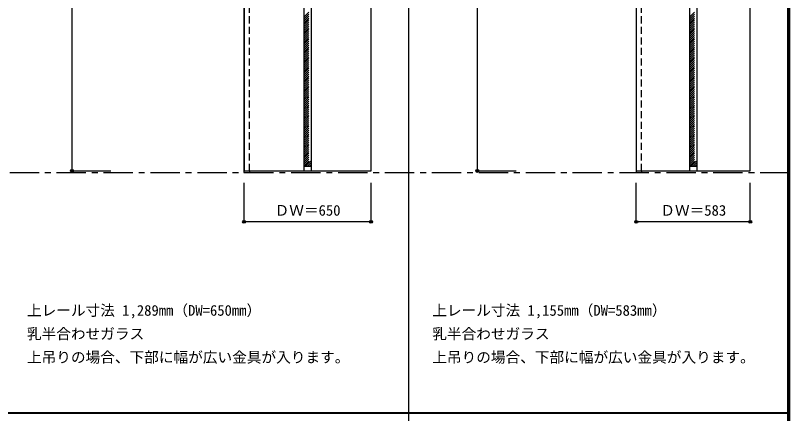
# Model space of a CAD drawing. Units: millimetres, scale not verified. Extents: x -6000 to 5700, y -4307 to 4260.
# Drawn here: x 1739 to 5700, y 186 to 2225 of the extents above; entities that cross this region are included whole.
import ezdxf
from ezdxf.enums import TextEntityAlignment as Align

# ---------------------------------------------------------------- set-up
doc = ezdxf.new("R2010")
doc.units = ezdxf.units.MM
doc.header["$LTSCALE"] = 30
doc.header["$PDMODE"] = 32
doc.header["$PDSIZE"] = 15
doc.linetypes.add('CHAIN1', pattern=[8, 5, -1, 1, -1])
doc.linetypes.add('DASHED1', pattern=[1.8, 1.2, -0.6])
for name, color, linetype in [('0-1_通り芯', 7, 'CHAIN1'), ('0-2_扉', 3, 'Continuous'), ('0-3_仕上げ', 3, 'Continuous'), ('0-4_枠', 3, 'Continuous'), ('0-A_文字', 7, 'Continuous'), ('0-B_寸法', 4, 'Continuous'), ('0-C_ハッチ', 4, 'DASHED1'), ('F-1_枠', 6, 'Continuous')]:
    doc.layers.add(name, color=color, linetype=linetype)
doc.styles.add('ＭＳ ゴシック', font='')
doc.styles.get('ＭＳ ゴシック').set_extended_font_data('MS Gothic')

msp = doc.modelspace()

# ---------------------------------------------------------------- linework, layer by layer
at = {"layer": '0-1_通り芯'}
msp.add_line((-5490, 1420), (5690, 1420), dxfattribs=at)
at = {"layer": '0-2_扉'}
for p, q in [((2909, 3412), (2909, 1429)), ((3559, 1429), (3559, 3412)), ((4916, 3412), (4916, 1429)), ((5499, 1429), (5499, 3412)), ((2909, 1429), (3559, 1429)), ((4916, 1429), (5499, 1429))]:
    msp.add_line(p, q, dxfattribs=at)
at = {"layer": '0-3_仕上げ'}
for p, q in [((3215, 3412), (3215, 1429)), ((3253, 3412), (3253, 1429)), ((5188.5, 3412), (5188.5, 1429)), ((5226.5, 3412), (5226.5, 1429))]:
    msp.add_line(p, q, dxfattribs=at)
at = {"layer": '0-3_仕上げ', "color": 7}
for p, q in [((3215, 1453), (3253, 1453)), ((5188.5, 1453), (5226.5, 1453))]:
    msp.add_line(p, q, dxfattribs=at)
at = {"layer": '0-4_枠'}
for p, q in [((2908, 3417), (2908, 1420)), ((4915, 3417), (4915, 1420)), ((2936, 1429), (2936, 1420)), ((4943, 1429), (4943, 1420)), ((2908, 1420), (2936, 1420)), ((4915, 1420), (4943, 1420))]:
    msp.add_line(p, q, dxfattribs=at)
at = {"layer": '0-4_枠', "color": 4, "linetype": 'DASHED1'}
for p, q in [((2936, 1429), (2936, 3412)), ((4943, 1429), (4943, 3412))]:
    msp.add_line(p, q, dxfattribs=at)
at = {"layer": '0-B_寸法'}
for p, q in [((2028, 3412), (2028, 1429)), ((4102, 3412), (4102, 1429)), ((2028, 1429), (2228, 1429)), ((4102, 1429), (4302, 1429)), ((2909, 1168), (2909, 1368)), ((3559, 1168), (3559, 1368)), ((4916, 1168), (4916, 1368)), ((5499, 1168), (5499, 1368)), ((3559, 1168), (2909, 1168)), ((5499, 1168), (4916, 1168))]:
    msp.add_line(p, q, dxfattribs=at)
at = {"layer": '0-B_寸法', "color": 7}
for p in [(2028, 1429), (4102, 1429), (2909, 1168), (3559, 1168), (4916, 1168), (5499, 1168)]:
    msp.add_point(p, dxfattribs=at)
at = {"layer": '0-C_ハッチ'}
for p, q in [((3215, 2216.26), (3253, 2254.26)), ((3215, 2206.36), (3253, 2244.36)), ((3215, 2196.46), (3253, 2234.46)), ((3215, 2186.56), (3253, 2224.56)), ((5188.5, 2216.26), (5226.5, 2254.26)), ((5188.5, 2206.36), (5226.5, 2244.36)), ((5188.5, 2196.46), (5226.5, 2234.46)), ((5188.5, 2186.56), (5226.5, 2224.56)), ((3215, 2176.66), (3253, 2214.66)), ((3215, 2166.76), (3253, 2204.76)), ((3215, 2156.86), (3253, 2194.86)), ((3215, 2146.96), (3253, 2184.96)), ((5188.5, 2176.66), (5226.5, 2214.66)), ((5188.5, 2166.76), (5226.5, 2204.76)), ((5188.5, 2156.86), (5226.5, 2194.86)), ((5188.5, 2146.96), (5226.5, 2184.96)), ((3215, 2137.06), (3253, 2175.06)), ((3215, 2127.16), (3253, 2165.16)), ((3215, 2117.26), (3253, 2155.26)), ((3215, 2107.37), (3253, 2145.37)), ((5188.5, 2137.06), (5226.5, 2175.06)), ((5188.5, 2127.16), (5226.5, 2165.16)), ((5188.5, 2117.26), (5226.5, 2155.26)), ((5188.5, 2107.37), (5226.5, 2145.37)), ((3215, 2097.47), (3253, 2135.47)), ((3215, 2087.57), (3253, 2125.57)), ((3215, 2077.67), (3253, 2115.67)), ((3215, 2067.77), (3253, 2105.77)), ((5188.5, 2097.47), (5226.5, 2135.47)), ((5188.5, 2087.57), (5226.5, 2125.57)), ((5188.5, 2077.67), (5226.5, 2115.67)), ((5188.5, 2067.77), (5226.5, 2105.77)), ((3215, 2057.87), (3253, 2095.87)), ((3215, 2047.97), (3253, 2085.97)), ((3215, 2038.07), (3253, 2076.07)), ((3215, 2028.17), (3253, 2066.17)), ((5188.5, 2057.87), (5226.5, 2095.87)), ((5188.5, 2047.97), (5226.5, 2085.97)), ((5188.5, 2038.07), (5226.5, 2076.07)), ((5188.5, 2028.17), (5226.5, 2066.17)), ((3215, 2018.27), (3253, 2056.27)), ((3215, 2008.37), (3253, 2046.37)), ((3215, 1998.47), (3253, 2036.47)), ((3215, 1988.57), (3253, 2026.57)), ((5188.5, 2018.27), (5226.5, 2056.27)), ((5188.5, 2008.37), (5226.5, 2046.37)), ((5188.5, 1998.47), (5226.5, 2036.47)), ((5188.5, 1988.57), (5226.5, 2026.57)), ((3215, 1978.67), (3253, 2016.67)), ((3215, 1968.77), (3253, 2006.77)), ((3215, 1958.87), (3253, 1996.87)), ((3215, 1948.97), (3253, 1986.97)), ((5188.5, 1978.67), (5226.5, 2016.67)), ((5188.5, 1968.77), (5226.5, 2006.77)), ((5188.5, 1958.87), (5226.5, 1996.87)), ((5188.5, 1948.97), (5226.5, 1986.97)), ((3215, 1939.07), (3253, 1977.07)), ((3215, 1929.17), (3253, 1967.17)), ((3215, 1919.27), (3253, 1957.27)), ((3215, 1909.38), (3253, 1947.38)), ((5188.5, 1939.07), (5226.5, 1977.07)), ((5188.5, 1929.17), (5226.5, 1967.17)), ((5188.5, 1919.27), (5226.5, 1957.27)), ((5188.5, 1909.38), (5226.5, 1947.38)), ((3215, 1899.48), (3253, 1937.48)), ((3215, 1889.58), (3253, 1927.58)), ((3215, 1879.68), (3253, 1917.68)), ((3215, 1869.78), (3253, 1907.78)), ((5188.5, 1899.48), (5226.5, 1937.48)), ((5188.5, 1889.58), (5226.5, 1927.58)), ((5188.5, 1879.68), (5226.5, 1917.68)), ((5188.5, 1869.78), (5226.5, 1907.78)), ((3215, 1859.88), (3253, 1897.88)), ((3215, 1849.98), (3253, 1887.98)), ((3215, 1840.08), (3253, 1878.08)), ((3215, 1830.18), (3253, 1868.18)), ((5188.5, 1859.88), (5226.5, 1897.88)), ((5188.5, 1849.98), (5226.5, 1887.98)), ((5188.5, 1840.08), (5226.5, 1878.08)), ((5188.5, 1830.18), (5226.5, 1868.18)), ((3215, 1820.28), (3253, 1858.28)), ((3215, 1810.38), (3253, 1848.38)), ((3215, 1800.48), (3253, 1838.48)), ((3215, 1790.58), (3253, 1828.58)), ((5188.5, 1820.28), (5226.5, 1858.28)), ((5188.5, 1810.38), (5226.5, 1848.38)), ((5188.5, 1800.48), (5226.5, 1838.48)), ((5188.5, 1790.58), (5226.5, 1828.58)), ((3215, 1780.68), (3253, 1818.68)), ((3215, 1770.78), (3253, 1808.78)), ((3215, 1760.88), (3253, 1798.88)), ((3215, 1750.98), (3253, 1788.98)), ((5188.5, 1780.68), (5226.5, 1818.68)), ((5188.5, 1770.78), (5226.5, 1808.78)), ((5188.5, 1760.88), (5226.5, 1798.88)), ((5188.5, 1750.98), (5226.5, 1788.98)), ((3215, 1741.08), (3253, 1779.08)), ((3215, 1731.18), (3253, 1769.18)), ((3215, 1721.28), (3253, 1759.28)), ((3215, 1711.39), (3253, 1749.39)), ((5188.5, 1741.08), (5226.5, 1779.08)), ((5188.5, 1731.18), (5226.5, 1769.18)), ((5188.5, 1721.28), (5226.5, 1759.28)), ((5188.5, 1711.39), (5226.5, 1749.39)), ((3215, 1701.49), (3253, 1739.49)), ((3215, 1691.59), (3253, 1729.59)), ((3215, 1681.69), (3253, 1719.69)), ((3215, 1671.79), (3253, 1709.79)), ((5188.5, 1701.49), (5226.5, 1739.49)), ((5188.5, 1691.59), (5226.5, 1729.59)), ((5188.5, 1681.69), (5226.5, 1719.69)), ((5188.5, 1671.79), (5226.5, 1709.79)), ((3215, 1661.89), (3253, 1699.89)), ((3215, 1651.99), (3253, 1689.99)), ((3215, 1642.09), (3253, 1680.09)), ((3215, 1632.19), (3253, 1670.19)), ((5188.5, 1661.89), (5226.5, 1699.89)), ((5188.5, 1651.99), (5226.5, 1689.99)), ((5188.5, 1642.09), (5226.5, 1680.09)), ((5188.5, 1632.19), (5226.5, 1670.19)), ((3215, 1622.29), (3253, 1660.29)), ((3215, 1612.39), (3253, 1650.39)), ((3215, 1602.49), (3253, 1640.49)), ((3215, 1592.59), (3253, 1630.59)), ((5188.5, 1622.29), (5226.5, 1660.29)), ((5188.5, 1612.39), (5226.5, 1650.39)), ((5188.5, 1602.49), (5226.5, 1640.49)), ((5188.5, 1592.59), (5226.5, 1630.59)), ((3215, 1582.69), (3253, 1620.69)), ((3215, 1572.79), (3253, 1610.79)), ((3215, 1562.89), (3253, 1600.89)), ((3215, 1552.99), (3253, 1590.99)), ((5188.5, 1582.69), (5226.5, 1620.69)), ((5188.5, 1572.79), (5226.5, 1610.79)), ((5188.5, 1562.89), (5226.5, 1600.89)), ((5188.5, 1552.99), (5226.5, 1590.99)), ((3215, 1543.09), (3253, 1581.09)), ((3215, 1533.19), (3253, 1571.19)), ((3215, 1523.29), (3253, 1561.29)), ((3215, 1513.4), (3253, 1551.4)), ((5188.5, 1543.09), (5226.5, 1581.09)), ((5188.5, 1533.19), (5226.5, 1571.19)), ((5188.5, 1523.29), (5226.5, 1561.29)), ((5188.5, 1513.4), (5226.5, 1551.4)), ((3215, 1503.5), (3253, 1541.5)), ((3215, 1493.6), (3253, 1531.6)), ((3215, 1483.7), (3253, 1521.7)), ((3215, 1473.8), (3253, 1511.8)), ((5188.5, 1503.5), (5226.5, 1541.5)), ((5188.5, 1493.6), (5226.5, 1531.6)), ((5188.5, 1483.7), (5226.5, 1521.7)), ((5188.5, 1473.8), (5226.5, 1511.8)), ((3215, 1463.9), (3253, 1501.9)), ((3215, 1454), (3253, 1492)), ((3223.9, 1453), (3253, 1482.1)), ((3233.8, 1453), (3253, 1472.2)), ((5188.5, 1463.9), (5226.5, 1501.9)), ((5188.5, 1454), (5226.5, 1492)), ((5197.4, 1453), (5226.5, 1482.1)), ((5207.3, 1453), (5226.5, 1472.2)), ((3243.7, 1453), (3253, 1462.3)), ((5217.2, 1453), (5226.5, 1462.3))]:
    msp.add_line(p, q, dxfattribs=at)
at = {"layer": 'F-1_枠'}
for p, q in [((3752, -3790), (3752, 4175)), ((5690, 4175), (5690, -4205)), ((5695, 4175), (5695, -4205)), ((5700, 4175), (5700, -4205)), ((-6000, 190.5), (5700, 190.5)), ((-6000, 187.5), (5700, 187.5))]:
    msp.add_line(p, q, dxfattribs=at)

# ---------------------------------------------------------------- texts
at = {"layer": '0-A_文字', "style": 'ＭＳ ゴシック'}
for s, p in [('上レール寸法 1,289mm（DW=650mm）', (1798, 670.5)), ('上レール寸法 1,155mm（DW=583mm）', (3872, 670.5)), ('乳半合わせガラス', (1798, 550.5)), ('乳半合わせガラス', (3872, 550.5)), ('上吊りの場合、下部に幅が広い金具が入ります。', (1798, 430.5)), ('上吊りの場合、下部に幅が広い金具が入ります。', (3872, 430.5))]:
    msp.add_text(s, height=54.99, dxfattribs=at).set_placement(p, align=Align.BOTTOM_LEFT)
at = {"layer": '0-B_寸法', "color": 7, "style": 'ＭＳ ゴシック'}
for s, p in [('ＤＷ＝650', (3065.25, 1183)), ('ＤＷ＝583', (5038.75, 1183))]:
    msp.add_text(s, height=54.99, dxfattribs=at).set_placement(p, align=Align.BOTTOM_LEFT)

doc.saveas('drawing.dxf')
